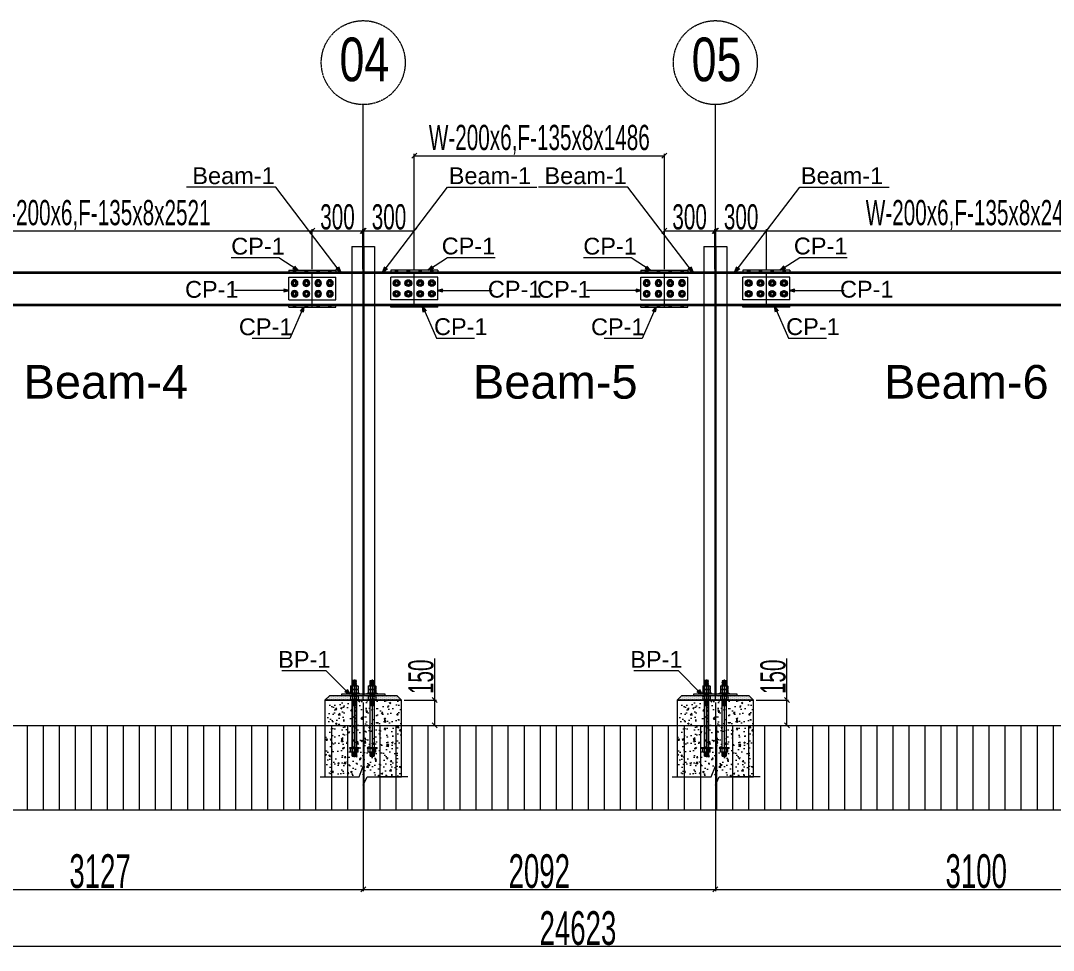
# Model space of a CAD drawing. Header units: millimetres. Extents: x -2070542 to 12330240, y -55001 to 6949969.
# Drawn here: x 1817952 to 1824087, y -41398 to -35875 of the extents above; entities that cross this region are included whole.
import ezdxf

# ---------------------------------------------------------------- set-up
doc = ezdxf.new("R2010")
doc.units = ezdxf.units.MM
doc.header["$LTSCALE"] = 0.5
doc.header["$PDMODE"] = 3
doc.linetypes.add('CENTER2', pattern=[1.125, 0.75, -0.125, 0.125, -0.125])
doc.linetypes.add('DASHDOT2', pattern=[0.5, 0.25, -0.125, 0, -0.125])
for name, color, linetype, lineweight in [('Dimantion', 7, 'Continuous', 9), ('GRIED', 251, 'Continuous', 5), ('HACTH', 8, 'Continuous', 5), ('Profile Sheet', 130, 'Continuous', 9), ('steel col', 1, 'Continuous', 13)]:
    doc.layers.add(name, color=color, linetype=linetype, lineweight=lineweight)
doc.layers.add('G text', color=7, linetype='Continuous')
doc.styles.add('MONOTEXT', font='arial.ttf')
doc.styles.get("Standard").update_dxf_attribs({"font": 'swisscl.ttf', "width": 0.8})
doc.styles.add('style01', font='swisscl.ttf')
doc.dimstyles.new('dim40', dxfattribs={"dimtxt": 40, "dimasz": 30, "dimexe": 10, "dimexo": 15, "dimgap": 5, "dimtad": 1, "dimdec": 0, "dimzin": 0, "dimdsep": 46, "dimtxsty": 'Standard', "dimblk": 'OBLIQUE', "dimcen": 0, "dimclrd": 94, "dimclre": 94, "dimclrt": 6, "dimadec": 0, "dimazin": 0, "dimtfac": 1, "dimtdec": 0, "dimtofl": 0, "dimtmove": 0, "dimatfit": 3, "dimldrblk": 'OPEN30', "dimfxl": 100, "dimtolj": 1, "dimtzin": 0, "dimlwd": 13, "dimlwe": 13, "dimarcsym": 0})
pattern_1 = [(50, (2101750.92, -73372.736), (91.092334, -7.969543), [9.525, -104.775]), (355, (2101750.92, -73372.74), (-17.621413, 95.52832), [7.62, -83.82]), (100.451, (2101758.51, -73373.4), (73.47125, 87.558344), [8.095, -89.045]), (46.1842, (2101750.92, -73347.34), (135.53952, -21.021164), [14.2875, -157.1625]), (96.6356, (2101762.22, -73349.09), (118.70212, 123.71278), [12.1425, -133.5675]), (351.184, (2101750.92, -73347.34), (118.7023, 123.71256), [11.43, -125.73]), (21, (2101763.62, -73353.686), (75.80744, -51.13276), [9.525, -104.775]), (326, (2101763.62, -73353.69), (30.901014, 92.093983), [7.62, -83.82]), (71.4514, (2101769.94, -73357.95), (106.708245, 40.96143), [8.095, -89.045]), (37.5, (2101750.92, -73372.736), (1.5443016, 42.2775194), [0, -82.804, 0, -85.09, 0, -84.1375]), (7.5, (2101750.92, -73372.736), (33.409831, 50.0902874), [0, -48.514, 0, -80.899, 0, -32.0675]), (327.5, (2101722.6, -73372.736), (67.7952976, -2.864372), [0, -31.75, 0, -99.06, 0, -131.445]), (317.5, (2101709.9, -73372.736), (74.064591, 12.713246), [0, -41.275, 0, -65.786, 0, -93.345])]
pattern_2 = [(180, (1538222.855, -73377.736), (-2.38125, 4.7625), [0, -4.7625])]
pattern_3 = [(50, (2103842.92, -73372.736), (91.092334, -7.969543), [9.525, -104.775]), (355, (2103842.92, -73372.74), (-17.621413, 95.52832), [7.62, -83.82]), (100.451, (2103850.51, -73373.4), (73.47125, 87.558344), [8.095, -89.045]), (46.1842, (2103842.92, -73347.34), (135.53952, -21.021164), [14.2875, -157.1625]), (96.6356, (2103854.22, -73349.09), (118.70212, 123.71278), [12.1425, -133.5675]), (351.184, (2103842.92, -73347.34), (118.7023, 123.71256), [11.43, -125.73]), (21, (2103855.62, -73353.686), (75.80744, -51.13276), [9.525, -104.775]), (326, (2103855.62, -73353.69), (30.901014, 92.093983), [7.62, -83.82]), (71.4514, (2103861.94, -73357.95), (106.708245, 40.96143), [8.095, -89.045]), (37.5, (2103842.92, -73372.736), (1.5443016, 42.2775194), [0, -82.804, 0, -85.09, 0, -84.1375]), (7.5, (2103842.92, -73372.736), (33.409831, 50.0902874), [0, -48.514, 0, -80.899, 0, -32.0675]), (327.5, (2103814.6, -73372.736), (67.7952976, -2.864372), [0, -31.75, 0, -99.06, 0, -131.445]), (317.5, (2103801.9, -73372.736), (74.064591, 12.713246), [0, -41.275, 0, -65.786, 0, -93.345])]
pattern_4 = [(180, (1540314.855, -73377.736), (-2.38125, 4.7625), [0, -4.7625])]

# ---------------------------------------------------------------- blocks, each defined once
blk = doc.blocks.new('Hex Nut - 10 mm side')
at = {"color": 0, "linetype": 'Continuous'}
for p, q in [((-9.2, -6.8), (-9.2, 6.8)), ((-0.7, 9.1), (-8.5, 9.1)), ((-0.7, 4.5), (-8.5, 4.5)), ((0, -6.8), (0, 6.8)), ((-0.7, -4.5), (-8.5, -4.5)), ((-0.7, -9.1), (-8.5, -9.1))]:
    blk.add_line(p, q, dxfattribs=at)
for centre, radius, start, end in [((-5, 6.8), 4.19, 147.1328, 212.8672), ((6.6, 0), 15.7, 163.2214, 196.7786), ((-4.2, 6.8), 4.19, 327.1328, 32.8672), ((-15.7, 0), 15.7, 343.2214, 16.7787), ((-5, -6.8), 4.19, 147.1328, 212.8672), ((-4.2, -6.8), 4.19, 327.1328, 32.8672)]:
    blk.add_arc(centre, radius, start, end, dxfattribs=at)
blk = doc.blocks.new('dfewer')
at = {"layer": 'Profile Sheet', "ltscale": 8}
blk.add_line((2170268.4, 1870419.9), (2170268.4, 1869965), dxfattribs=at)
at = {"layer": 'steel col', "lineweight": 9}
for p, q in [((2170280.4, 1870415), (2170256.4, 1870415)), ((2170257.9, 1870412.5), (2170256.4, 1870415)), ((2170278.9, 1870412.5), (2170256.4, 1870415)), ((2170256.4, 1870410), (2170257.9, 1870412.5)), ((2170280.4, 1870410), (2170256.4, 1870410)), ((2170257.9, 1870407.5), (2170256.4, 1870410)), ((2170278.9, 1870407.5), (2170256.4, 1870410)), ((2170256.4, 1870405), (2170257.9, 1870407.5)), ((2170280.4, 1870405), (2170256.4, 1870405)), ((2170257.9, 1870402.5), (2170256.4, 1870405)), ((2170278.9, 1870402.5), (2170256.4, 1870405)), ((2170278.9, 1870412.5), (2170257.9, 1870412.5)), ((2170280.4, 1870410), (2170257.9, 1870412.5)), ((2170278.9, 1870407.5), (2170257.9, 1870407.5)), ((2170280.4, 1870405), (2170257.9, 1870407.5)), ((2170278.9, 1870412.5), (2170280.4, 1870415)), ((2170280.4, 1870410), (2170278.9, 1870412.5)), ((2170278.9, 1870407.5), (2170280.4, 1870410)), ((2170280.4, 1870405), (2170278.9, 1870407.5)), ((2170278.9, 1870402.5), (2170280.4, 1870405)), ((2170256.4, 1870400), (2170257.9, 1870402.5)), ((2170280.4, 1870400), (2170256.4, 1870400)), ((2170257.9, 1870397.5), (2170256.4, 1870400)), ((2170278.9, 1870397.5), (2170256.4, 1870400)), ((2170256.4, 1870395), (2170257.9, 1870397.5)), ((2170280.4, 1870395), (2170256.4, 1870395)), ((2170257.9, 1870392.5), (2170256.4, 1870395)), ((2170278.9, 1870392.5), (2170256.4, 1870395)), ((2170256.4, 1870390), (2170257.9, 1870392.5)), ((2170280.4, 1870390), (2170256.4, 1870390)), ((2170257.9, 1870387.5), (2170256.4, 1870390)), ((2170278.9, 1870387.5), (2170256.4, 1870390)), ((2170256.4, 1870385), (2170257.9, 1870387.5)), ((2170280.4, 1870385), (2170256.4, 1870385)), ((2170257.4, 1870383.3), (2170256.4, 1870385)), ((2170271.1, 1870383.3), (2170256.4, 1870385)), ((2170278.9, 1870402.5), (2170257.9, 1870402.5)), ((2170280.4, 1870400), (2170257.9, 1870402.5)), ((2170278.9, 1870397.5), (2170257.9, 1870397.5)), ((2170280.4, 1870395), (2170257.9, 1870397.5)), ((2170278.9, 1870392.5), (2170257.9, 1870392.5)), ((2170280.4, 1870390), (2170257.9, 1870392.5)), ((2170278.9, 1870387.5), (2170257.9, 1870387.5)), ((2170280.4, 1870385), (2170257.9, 1870387.5)), ((2170280.4, 1870400), (2170278.9, 1870402.5)), ((2170278.9, 1870397.5), (2170280.4, 1870400)), ((2170280.4, 1870395), (2170278.9, 1870397.5)), ((2170278.9, 1870392.5), (2170280.4, 1870395)), ((2170280.4, 1870390), (2170278.9, 1870392.5)), ((2170278.9, 1870387.5), (2170280.4, 1870390)), ((2170280.4, 1870385), (2170278.9, 1870387.5)), ((2170279.4, 1870383.3), (2170280.4, 1870385)), ((2170238.9, 1870338.4), (2170238.9, 1870335)), ((2170297.4, 1870338.4), (2170238.9, 1870338.4)), ((2170268.4, 1870335), (2170238.9, 1870335)), ((2170239.2, 1870335), (2170297.6, 1870335)), ((2170288.4, 1870335), (2170248.4, 1870335)), ((2170280.4, 1870335), (2170256.4, 1870335)), ((2170256.4, 1870332.5), (2170257.9, 1870335)), ((2170280.4, 1870332.5), (2170256.4, 1870332.5)), ((2170257.9, 1870330), (2170256.4, 1870332.5)), ((2170278.9, 1870330), (2170256.4, 1870332.5)), ((2170256.4, 1870327.5), (2170257.9, 1870330)), ((2170280.4, 1870327.5), (2170256.4, 1870327.5)), ((2170257.9, 1870325), (2170256.4, 1870327.5)), ((2170280.4, 1870300.5), (2170256.4, 1870300.5)), ((2170257.9, 1870298), (2170256.4, 1870300.5)), ((2170278.9, 1870298), (2170256.4, 1870300.5)), ((2170256.4, 1870295), (2170257.9, 1870298)), ((2170280.4, 1870295), (2170256.4, 1870295)), ((2170280.4, 1870295), (2170256.4, 1870295)), ((2170257.9, 1870292.5), (2170256.4, 1870295)), ((2170278.9, 1870292.5), (2170256.4, 1870295)), ((2170256.4, 1870289.4), (2170257.9, 1870292.5)), ((2170280.4, 1870289.4), (2170256.4, 1870289.4)), ((2170280.4, 1870289.4), (2170256.4, 1870289.4)), ((2170257.9, 1870286.9), (2170256.4, 1870289.4)), ((2170278.9, 1870286.9), (2170256.4, 1870289.4)), ((2170256.4, 1870283.9), (2170257.9, 1870286.9)), ((2170280.4, 1870283.9), (2170256.4, 1870283.9)), ((2170280.4, 1870283.9), (2170256.4, 1870283.9)), ((2170257.9, 1870281.4), (2170256.4, 1870283.9)), ((2170278.9, 1870281.4), (2170256.4, 1870283.9)), ((2170256.4, 1870278.3), (2170257.9, 1870281.4)), ((2170256.7, 1870323), (2170257.9, 1870325)), ((2170278.9, 1870335), (2170257.9, 1870335)), ((2170280.4, 1870332.5), (2170257.9, 1870335)), ((2170278.9, 1870330), (2170257.9, 1870330)), ((2170280.4, 1870327.5), (2170257.9, 1870330)), ((2170278.9, 1870325), (2170257.9, 1870325)), ((2170280.4, 1870323), (2170257.9, 1870325)), ((2170278.9, 1870298), (2170257.9, 1870298)), ((2170280.4, 1870295), (2170257.9, 1870298)), ((2170278.9, 1870292.5), (2170257.9, 1870292.5)), ((2170280.4, 1870289.4), (2170257.9, 1870292.5)), ((2170278.9, 1870286.9), (2170257.9, 1870286.9)), ((2170280.4, 1870283.9), (2170257.9, 1870286.9)), ((2170278.9, 1870281.4), (2170257.9, 1870281.4)), ((2170280.4, 1870278.3), (2170257.9, 1870281.4)), ((2170268.4, 1870335), (2170297.4, 1870335)), ((2170280.4, 1870332.5), (2170278.9, 1870335)), ((2170278.9, 1870330), (2170280.4, 1870332.5)), ((2170280.4, 1870327.5), (2170278.9, 1870330)), ((2170278.9, 1870325), (2170280.4, 1870327.5)), ((2170280.4, 1870323), (2170278.9, 1870325)), ((2170278.9, 1870298), (2170280.4, 1870300.5)), ((2170280.4, 1870295), (2170278.9, 1870298)), ((2170278.9, 1870292.5), (2170280.4, 1870295)), ((2170280.4, 1870289.4), (2170278.9, 1870292.5)), ((2170278.9, 1870286.9), (2170280.4, 1870289.4)), ((2170280.4, 1870283.9), (2170278.9, 1870286.9)), ((2170278.9, 1870281.4), (2170280.4, 1870283.9)), ((2170280.4, 1870278.3), (2170278.9, 1870281.4)), ((2170297.4, 1870335), (2170297.4, 1870338.4)), ((2170280.4, 1870278.3), (2170256.4, 1870278.3)), ((2170280.4, 1870278.3), (2170256.4, 1870278.3)), ((2170257.9, 1870275.8), (2170256.4, 1870278.3)), ((2170278.9, 1870275.8), (2170256.4, 1870278.3)), ((2170256.4, 1870272.8), (2170257.9, 1870275.8)), ((2170280.4, 1870272.8), (2170256.4, 1870272.8)), ((2170280.4, 1870272.8), (2170256.4, 1870272.8)), ((2170257.9, 1870270.3), (2170256.4, 1870272.8)), ((2170278.9, 1870270.3), (2170256.4, 1870272.8)), ((2170256.4, 1870267.2), (2170257.9, 1870270.3)), ((2170280.4, 1870267.2), (2170256.4, 1870267.2)), ((2170280.4, 1870267.2), (2170256.4, 1870267.2)), ((2170257.9, 1870265), (2170256.4, 1870267.2)), ((2170279, 1870265), (2170256.4, 1870267.2)), ((2170256.4, 1870265), (2170280.4, 1870265)), ((2170278.9, 1870275.8), (2170257.9, 1870275.8)), ((2170280.4, 1870272.8), (2170257.9, 1870275.8)), ((2170278.9, 1870270.3), (2170257.9, 1870270.3)), ((2170280.4, 1870267.2), (2170257.9, 1870270.3)), ((2170279, 1870265), (2170257.9, 1870265)), ((2170278.9, 1870275.8), (2170280.4, 1870278.3)), ((2170280.4, 1870272.8), (2170278.9, 1870275.8)), ((2170278.9, 1870270.3), (2170280.4, 1870272.8)), ((2170280.4, 1870267.2), (2170278.9, 1870270.3)), ((2170279, 1870265), (2170280.4, 1870267.2)), ((2170268.4, 1870015), (2170238.9, 1870015)), ((2170238.9, 1870015), (2170297.4, 1870015)), ((2170238.9, 1870015), (2170238.9, 1870011.5)), ((2170297.4, 1870011.5), (2170238.9, 1870011.5)), ((2170288.4, 1870015), (2170248.4, 1870015)), ((2170256.4, 1869985), (2170257.9, 1869987.5)), ((2170280.4, 1869985), (2170256.4, 1869985)), ((2170257.9, 1869982.5), (2170256.4, 1869985)), ((2170278.9, 1869982.5), (2170256.4, 1869985)), ((2170256.4, 1869980), (2170257.9, 1869982.5)), ((2170280.4, 1869980), (2170256.4, 1869980)), ((2170257.9, 1869977.5), (2170256.4, 1869980)), ((2170278.9, 1869977.5), (2170256.4, 1869980)), ((2170256.4, 1869975), (2170257.9, 1869977.5)), ((2170280.4, 1869975), (2170256.4, 1869975)), ((2170257.9, 1869972.5), (2170256.4, 1869975)), ((2170278.9, 1869972.5), (2170256.4, 1869975)), ((2170257.9, 1869987.5), (2170256.9, 1869989.1)), ((2170278.9, 1869987.5), (2170257.9, 1869987.5)), ((2170280.4, 1869985), (2170257.9, 1869987.5)), ((2170278.9, 1869982.5), (2170257.9, 1869982.5)), ((2170280.4, 1869980), (2170257.9, 1869982.5)), ((2170278.9, 1869977.5), (2170257.9, 1869977.5)), ((2170280.4, 1869975), (2170257.9, 1869977.5)), ((2170278.9, 1869987.5), (2170264.6, 1869989.1)), ((2170268.4, 1870015), (2170297.4, 1870015)), ((2170278.9, 1869987.5), (2170279.8, 1869989.1)), ((2170280.4, 1869985), (2170278.9, 1869987.5)), ((2170278.9, 1869982.5), (2170280.4, 1869985)), ((2170280.4, 1869980), (2170278.9, 1869982.5)), ((2170278.9, 1869977.5), (2170280.4, 1869980)), ((2170280.4, 1869975), (2170278.9, 1869977.5)), ((2170278.9, 1869972.5), (2170280.4, 1869975)), ((2170297.4, 1870015), (2170297.4, 1870011.5)), ((2170256.4, 1869970), (2170257.9, 1869972.5)), ((2170280.4, 1869970), (2170256.4, 1869970)), ((2170257.9, 1869967.5), (2170256.4, 1869970)), ((2170278.9, 1869967.5), (2170256.4, 1869970)), ((2170256.4, 1869965), (2170257.9, 1869967.5)), ((2170280.4, 1869965), (2170256.4, 1869965)), ((2170278.9, 1869972.5), (2170257.9, 1869972.5)), ((2170280.4, 1869970), (2170257.9, 1869972.5)), ((2170278.9, 1869967.5), (2170257.9, 1869967.5)), ((2170278.9, 1869967.5), (2170257.9, 1869967.5)), ((2170280.4, 1869965), (2170257.9, 1869967.5)), ((2170280.4, 1869970), (2170278.9, 1869972.5)), ((2170278.9, 1869967.5), (2170280.4, 1869970)), ((2170280.4, 1869965), (2170278.9, 1869967.5))]:
    blk.add_line(p, q, dxfattribs=at)
blk.add_lwpolyline([(2170280.4, 1869965), (2170280.4, 1870300.5), (2170256.4, 1870300.5), (2170256.4, 1869965)], dxfattribs=at)
at = {"layer": 'steel col', "lineweight": 9, "extrusion": (0, 0, -1), "yscale": 2.453299200162292, "rotation": 90}
for p, xscale, zscale in [((-2170268.4, 1870383.3), 2.453299200162292, -2.4532992), ((-2170268.4, 1870360.9), 2.453299200162292, -2.4532992), ((-2170268.4, 1869989.1), -2.453299200162292, -2.453299200162292)]:
    blk.add_blockref('Hex Nut - 10 mm side', p, dxfattribs=dict(at, xscale=xscale, zscale=zscale))
at = {"layer": 'steel col', "lineweight": 9, "yscale": 2.453299200162292, "zscale": 2.453299200162292, "rotation": 90}
for p, xscale in [((2170268.4, 1870383.3), 2.453299200162292), ((2170268.4, 1870360.9), 2.453299200162292), ((2170268.4, 1870323), 2.453299200162292), ((2170268.4, 1869989.1), -2.453299200162292)]:
    blk.add_blockref('Hex Nut - 10 mm side', p, dxfattribs=dict(at, xscale=xscale))
blk = doc.blocks.new('_Oblique')
at = {"color": 0, "linetype": 'ByBlock', "lineweight": -2}
blk.add_line((-0.5, -0.5), (0.5, 0.5), dxfattribs=at)
blk = doc.blocks.new('_Open30')
at = {"color": 0, "linetype": 'ByBlock', "lineweight": -2}
for p, q in [((-1, 0.27), (0, 0)), ((0, 0), (-1, -0.27)), ((0, 0), (-1, 0))]:
    blk.add_line(p, q, dxfattribs=at)
blk = doc.blocks.new('*D149')
at = {"color": 94, "lineweight": 13, "transparency": 16777216}
for p, q in [((1820411.9, -39911.5), (1820411.9, -39664.6)), ((1820229.4, -39911.5), (1820421.9, -39911.5)), ((1820411.9, -40061.5), (1820411.9, -39911.5)), ((1820229.4, -40061.5), (1820421.9, -40061.5))]:
    blk.add_line(p, q, dxfattribs=at)
at = {"layer": 'Defpoints', "color": 0, "lineweight": 13, "transparency": 16777216}
for p in [(1820214.4, -39911.5), (1820411.9, -39911.5), (1820214.4, -40061.5)]:
    blk.add_point(p, dxfattribs=at)
at = {"color": 94, "lineweight": 13, "transparency": 16777216, "xscale": 30, "yscale": 30, "zscale": 30}
for p, rotation in [((1820411.9, -39911.5), 90), ((1820411.9, -40061.5), 270)]:
    blk.add_blockref('_Oblique', p, dxfattribs=dict(at, rotation=rotation))
at = {"color": 6, "lineweight": 18, "transparency": 16777216, "insert": (1820330.1, -39773), "char_height": 150, "attachment_point": 5, "rotation": 90}
blk.add_mtext('\\A1;150', dxfattribs=at)
blk = doc.blocks.new('*D150')
at = {"color": 94, "lineweight": 13, "transparency": 16777216}
for p, q in [((1820411.9, -39911.5), (1820411.9, -39664.6)), ((1820229.4, -39911.5), (1820421.9, -39911.5)), ((1820411.9, -40061.5), (1820411.9, -39911.5)), ((1820229.4, -40061.5), (1820421.9, -40061.5))]:
    blk.add_line(p, q, dxfattribs=at)
at = {"layer": 'Defpoints', "color": 0, "lineweight": 13, "transparency": 16777216}
for p in [(1820214.4, -39911.5), (1820411.9, -39911.5), (1820214.4, -40061.5)]:
    blk.add_point(p, dxfattribs=at)
at = {"color": 94, "lineweight": 13, "transparency": 16777216, "xscale": 30, "yscale": 30, "zscale": 30}
for p, rotation in [((1820411.9, -39911.5), 90), ((1820411.9, -40061.5), 270)]:
    blk.add_blockref('_Oblique', p, dxfattribs=dict(at, rotation=rotation))
at = {"color": 6, "lineweight": 18, "transparency": 16777216, "insert": (1820330.1, -39773), "char_height": 150, "attachment_point": 5, "rotation": 90}
blk.add_mtext('\\A1;150', dxfattribs=at)
blk = doc.blocks.new('*D151')
at = {"color": 94, "lineweight": 13, "transparency": 16777216}
for p, q in [((1822503.9, -39911.5), (1822503.9, -39664.6)), ((1822321.4, -39911.5), (1822513.9, -39911.5)), ((1822503.9, -40061.5), (1822503.9, -39911.5)), ((1822321.4, -40061.5), (1822513.9, -40061.5))]:
    blk.add_line(p, q, dxfattribs=at)
at = {"layer": 'Defpoints', "color": 0, "lineweight": 13, "transparency": 16777216}
for p in [(1822306.4, -39911.5), (1822503.9, -39911.5), (1822306.4, -40061.5)]:
    blk.add_point(p, dxfattribs=at)
at = {"color": 94, "lineweight": 13, "transparency": 16777216, "xscale": 30, "yscale": 30, "zscale": 30}
for p, rotation in [((1822503.9, -39911.5), 90), ((1822503.9, -40061.5), 270)]:
    blk.add_blockref('_Oblique', p, dxfattribs=dict(at, rotation=rotation))
at = {"color": 6, "lineweight": 18, "transparency": 16777216, "insert": (1822422.1, -39773), "char_height": 150, "attachment_point": 5, "rotation": 90}
blk.add_mtext('\\A1;150', dxfattribs=at)
blk = doc.blocks.new('*D152')
at = {"color": 94, "lineweight": 13, "transparency": 16777216}
for p, q in [((1822503.9, -39911.5), (1822503.9, -39664.6)), ((1822321.4, -39911.5), (1822513.9, -39911.5)), ((1822503.9, -40061.5), (1822503.9, -39911.5)), ((1822321.4, -40061.5), (1822513.9, -40061.5))]:
    blk.add_line(p, q, dxfattribs=at)
at = {"layer": 'Defpoints', "color": 0, "lineweight": 13, "transparency": 16777216}
for p in [(1822306.4, -39911.5), (1822503.9, -39911.5), (1822306.4, -40061.5)]:
    blk.add_point(p, dxfattribs=at)
at = {"color": 94, "lineweight": 13, "transparency": 16777216, "xscale": 30, "yscale": 30, "zscale": 30}
for p, rotation in [((1822503.9, -39911.5), 90), ((1822503.9, -40061.5), 270)]:
    blk.add_blockref('_Oblique', p, dxfattribs=dict(at, rotation=rotation))
at = {"color": 6, "lineweight": 18, "transparency": 16777216, "insert": (1822422.1, -39773), "char_height": 150, "attachment_point": 5, "rotation": 90}
blk.add_mtext('\\A1;150', dxfattribs=at)
blk = doc.blocks.new('18 mm nut')
at = {"color": 1, "lineweight": 0}
blk.add_lwpolyline([(2042693.6, 1753460.5), (2042685.1, 1753445.8), (2042693.6, 1753431.1), (2042710.6, 1753431.1), (2042719.1, 1753445.8), (2042710.6, 1753460.5)], close=True, dxfattribs=at)
at = {"lineweight": 0}
blk.add_circle((2042702.1, 1753445.8), 20, dxfattribs=at)
at = {"color": 7, "linetype": 'DASHDOT2', "lineweight": 15, "ltscale": 20}
blk.add_circle((2042701.9, 1753445.6), 11, dxfattribs=at)
at = {"color": 1, "lineweight": 0}
blk.add_circle((2042702.1, 1753445.8), 9, dxfattribs=at)
blk = doc.blocks.new('erwrrw')
at = {"layer": 'steel col', "lineweight": 18}
for p, q in [((1844168.8, 59694.1), (1844168.8, 59829.1)), ((1844168.8, 59829.1), (1844448.8, 59829.1)), ((1844448.8, 59694.1), (1844448.8, 59829.1)), ((1844168.8, 59694.1), (1844448.8, 59694.1))]:
    blk.add_line(p, q, dxfattribs=at)
at = {"lineweight": 13, "extrusion": (0, 0, -1), "zscale": -1}
for p, rotation in [((-2164676.4, -2613126.1), 42.52046294639687), ((-2164746.3, -2613126.1), 42.52046294639698), ((-2164816.3, -2613126.1), 42.52046294639698), ((-2164886.3, -2613126.1), 42.52046294639687), ((-2164676.4, -2613189.6), 42.52046294639687), ((-2164746.3, -2613189.6), 42.52046294639698), ((-2164816.3, -2613189.6), 42.52046294639698), ((-2164886.3, -2613189.6), 42.52046294639687)]:
    blk.add_blockref('18 mm nut', p, dxfattribs=dict(at, rotation=rotation))
blk = doc.blocks.new('tetet')
at = {"lineweight": 13}
blk.add_line((1842239.1, 59281.1), (1842239.1, 59491.1), dxfattribs=at)
at = {"color": 6, "const_width": 22}
for points in [[(1842134.1, 59501.1), (1842134.1, 59483.1)], [(1842204.1, 59501.1), (1842204.1, 59483.1)], [(1842274.1, 59501.1), (1842274.1, 59483.1)], [(1842344.1, 59501.1), (1842344.1, 59483.1)], [(1842134.1, 59299.1), (1842134.1, 59281.1)], [(1842204.1, 59299.1), (1842204.1, 59281.1)], [(1842274.1, 59299.1), (1842274.1, 59281.1)], [(1842344.1, 59299.1), (1842344.1, 59281.1)]]:
    blk.add_lwpolyline(points, dxfattribs=at)
at = {"layer": 'steel col', "lineweight": 18}
for p, q in [((1842099.1, 59501.1), (1842379.1, 59501.1)), ((1842099.1, 59501.1), (1842099.1, 59491.1)), ((1842134.1, 59483.1), (1842134.1, 59493.1)), ((1842204.1, 59483.1), (1842204.1, 59493.1)), ((1842274.1, 59483.1), (1842274.1, 59493.1)), ((1842344.1, 59483.1), (1842344.1, 59493.1)), ((1842379.1, 59501.1), (1842379.1, 59491.1)), ((1842099.1, 59281.1), (1842099.1, 59291.1)), ((1842099.1, 59281.1), (1842379.1, 59281.1)), ((1842134.1, 59281.1), (1842134.1, 59291.1)), ((1842204.1, 59281.1), (1842204.1, 59291.1)), ((1842274.1, 59281.1), (1842274.1, 59291.1)), ((1842344.1, 59281.1), (1842344.1, 59291.1)), ((1842379.1, 59281.1), (1842379.1, 59291.1))]:
    blk.add_line(p, q, dxfattribs=at)
at = {"lineweight": 13}
blk.add_blockref('erwrrw', (-2069.7, -370.5), dxfattribs=at)
blk = doc.blocks.new('*D131')
at = {"color": 94, "lineweight": 13, "transparency": 16777216}
for p, q in [((1821775.9, -37351.5), (1821775.9, -37113.6)), ((1822075.9, -37351.5), (1822075.9, -37113.6)), ((1821775.9, -37123.6), (1822075.9, -37123.6))]:
    blk.add_line(p, q, dxfattribs=at)
at = {"layer": 'Defpoints', "color": 0, "lineweight": 13, "transparency": 16777216}
for p in [(1822075.9, -37123.6), (1821775.9, -37366.5), (1822075.9, -37366.5)]:
    blk.add_point(p, dxfattribs=at)
at = {"color": 94, "lineweight": 13, "transparency": 16777216, "xscale": 30, "yscale": 30, "zscale": 30, "rotation": 180}
blk.add_blockref('_Oblique', (1821775.9, -37123.6), dxfattribs=at)
at = {"color": 94, "lineweight": 13, "transparency": 16777216, "xscale": 30, "yscale": 30, "zscale": 30}
blk.add_blockref('_Oblique', (1822075.9, -37123.6), dxfattribs=at)
at = {"color": 6, "lineweight": 18, "transparency": 16777216, "insert": (1821925.9, -37041.7), "char_height": 150, "attachment_point": 5}
blk.add_mtext('\\A1;300', dxfattribs=at)
blk = doc.blocks.new('*D132')
at = {"color": 94, "lineweight": 13, "transparency": 16777216}
for p, q in [((1819683.9, -37351.5), (1819683.9, -37113.6)), ((1819983.9, -37351.5), (1819983.9, -37113.6)), ((1819683.9, -37123.6), (1819983.9, -37123.6))]:
    blk.add_line(p, q, dxfattribs=at)
at = {"layer": 'Defpoints', "color": 0, "lineweight": 13, "transparency": 16777216}
for p in [(1819983.9, -37123.6), (1819683.9, -37366.5), (1819983.9, -37366.5)]:
    blk.add_point(p, dxfattribs=at)
at = {"color": 94, "lineweight": 13, "transparency": 16777216, "xscale": 30, "yscale": 30, "zscale": 30, "rotation": 180}
blk.add_blockref('_Oblique', (1819683.9, -37123.6), dxfattribs=at)
at = {"color": 94, "lineweight": 13, "transparency": 16777216, "xscale": 30, "yscale": 30, "zscale": 30}
blk.add_blockref('_Oblique', (1819983.9, -37123.6), dxfattribs=at)
at = {"color": 6, "lineweight": 18, "transparency": 16777216, "insert": (1819833.9, -37041.7), "char_height": 150, "attachment_point": 5}
blk.add_mtext('\\A1;300', dxfattribs=at)
blk = doc.blocks.new('*D140')
at = {"color": 94, "lineweight": 13, "transparency": 16777216}
for p, q in [((1817162.9, -37351.5), (1817162.9, -37113.6)), ((1819683.9, -37351.5), (1819683.9, -37113.6)), ((1817162.9, -37123.6), (1819683.9, -37123.6))]:
    blk.add_line(p, q, dxfattribs=at)
at = {"layer": 'Defpoints', "color": 0, "lineweight": 13, "transparency": 16777216}
for p in [(1819683.9, -37123.6), (1817162.9, -37366.5), (1819683.9, -37366.5)]:
    blk.add_point(p, dxfattribs=at)
at = {"color": 94, "lineweight": 13, "transparency": 16777216, "xscale": 30, "yscale": 30, "zscale": 30, "rotation": 180}
blk.add_blockref('_Oblique', (1817162.9, -37123.6), dxfattribs=at)
at = {"color": 94, "lineweight": 13, "transparency": 16777216, "xscale": 30, "yscale": 30, "zscale": 30}
blk.add_blockref('_Oblique', (1819683.9, -37123.6), dxfattribs=at)
at = {"color": 6, "lineweight": 18, "transparency": 16777216, "insert": (1818423.4, -37029.3), "char_height": 150, "attachment_point": 5}
blk.add_mtext('\\A1;W-200x6,F-135x8x2521', dxfattribs=at)
blk = doc.blocks.new('*D141')
at = {"color": 94, "lineweight": 13, "transparency": 16777216}
for p, q in [((1820289.9, -37351.5), (1820289.9, -36667.2)), ((1820289.9, -36677.2), (1821775.9, -36677.2)), ((1821775.9, -37351.5), (1821775.9, -36667.2))]:
    blk.add_line(p, q, dxfattribs=at)
at = {"layer": 'Defpoints', "color": 0, "lineweight": 13, "transparency": 16777216}
for p in [(1821775.9, -36677.2), (1820289.9, -37366.5), (1821775.9, -37366.5)]:
    blk.add_point(p, dxfattribs=at)
at = {"color": 94, "lineweight": 13, "transparency": 16777216, "xscale": 30, "yscale": 30, "zscale": 30, "rotation": 180}
blk.add_blockref('_Oblique', (1820289.9, -36677.2), dxfattribs=at)
at = {"color": 94, "lineweight": 13, "transparency": 16777216, "xscale": 30, "yscale": 30, "zscale": 30}
blk.add_blockref('_Oblique', (1821775.9, -36677.2), dxfattribs=at)
at = {"color": 6, "lineweight": 18, "transparency": 16777216, "insert": (1821032.9, -36582.9), "char_height": 150, "attachment_point": 5}
blk.add_mtext('\\A1;W-200x6,F-135x8x1486', dxfattribs=at)
blk = doc.blocks.new('*D142')
at = {"color": 94, "lineweight": 13, "transparency": 16777216}
for p, q in [((1822381.9, -37351.5), (1822381.9, -37113.6)), ((1824875.9, -37351.5), (1824875.9, -37113.6)), ((1822381.9, -37123.6), (1824875.9, -37123.6))]:
    blk.add_line(p, q, dxfattribs=at)
at = {"layer": 'Defpoints', "color": 0, "lineweight": 13, "transparency": 16777216}
for p in [(1824875.9, -37123.6), (1822381.9, -37366.5), (1824875.9, -37366.5)]:
    blk.add_point(p, dxfattribs=at)
at = {"color": 94, "lineweight": 13, "transparency": 16777216, "xscale": 30, "yscale": 30, "zscale": 30, "rotation": 180}
blk.add_blockref('_Oblique', (1822381.9, -37123.6), dxfattribs=at)
at = {"color": 94, "lineweight": 13, "transparency": 16777216, "xscale": 30, "yscale": 30, "zscale": 30}
blk.add_blockref('_Oblique', (1824875.9, -37123.6), dxfattribs=at)
at = {"color": 6, "lineweight": 18, "transparency": 16777216, "insert": (1823628.9, -37029.3), "char_height": 150, "attachment_point": 5}
blk.add_mtext('\\A1;W-200x6,F-135x8x2494', dxfattribs=at)
blk = doc.blocks.new('*D165')
at = {"color": 94, "lineweight": 13, "transparency": 16777216}
for p, q in [((1819989.9, -37351.5), (1819989.9, -37113.6)), ((1820289.9, -37351.5), (1820289.9, -37113.6)), ((1819989.9, -37123.6), (1820289.9, -37123.6))]:
    blk.add_line(p, q, dxfattribs=at)
at = {"layer": 'Defpoints', "color": 0, "lineweight": 13, "transparency": 16777216}
for p in [(1820289.9, -37123.6), (1819989.9, -37366.5), (1820289.9, -37366.5)]:
    blk.add_point(p, dxfattribs=at)
at = {"color": 94, "lineweight": 13, "transparency": 16777216, "xscale": 30, "yscale": 30, "zscale": 30, "rotation": 180}
blk.add_blockref('_Oblique', (1819989.9, -37123.6), dxfattribs=at)
at = {"color": 94, "lineweight": 13, "transparency": 16777216, "xscale": 30, "yscale": 30, "zscale": 30}
blk.add_blockref('_Oblique', (1820289.9, -37123.6), dxfattribs=at)
at = {"color": 6, "lineweight": 18, "transparency": 16777216, "insert": (1820139.9, -37041.7), "char_height": 150, "attachment_point": 5}
blk.add_mtext('\\A1;300', dxfattribs=at)
blk = doc.blocks.new('*D166')
at = {"color": 94, "lineweight": 13, "transparency": 16777216}
for p, q in [((1822081.9, -37351.5), (1822081.9, -37113.6)), ((1822381.9, -37351.5), (1822381.9, -37113.6)), ((1822081.9, -37123.6), (1822381.9, -37123.6))]:
    blk.add_line(p, q, dxfattribs=at)
at = {"layer": 'Defpoints', "color": 0, "lineweight": 13, "transparency": 16777216}
for p in [(1822381.9, -37123.6), (1822081.9, -37366.5), (1822381.9, -37366.5)]:
    blk.add_point(p, dxfattribs=at)
at = {"color": 94, "lineweight": 13, "transparency": 16777216, "xscale": 30, "yscale": 30, "zscale": 30, "rotation": 180}
blk.add_blockref('_Oblique', (1822081.9, -37123.6), dxfattribs=at)
at = {"color": 94, "lineweight": 13, "transparency": 16777216, "xscale": 30, "yscale": 30, "zscale": 30}
blk.add_blockref('_Oblique', (1822381.9, -37123.6), dxfattribs=at)
at = {"color": 6, "lineweight": 18, "transparency": 16777216, "insert": (1822231.9, -37041.7), "char_height": 150, "attachment_point": 5}
blk.add_mtext('\\A1;300', dxfattribs=at)
blk = doc.blocks.new('*D186')
at = {"color": 94, "lineweight": 13, "transparency": 16777216}
for p, q in [((1816859.9, -39926.5), (1816859.9, -41046.1)), ((1819986.9, -39926.5), (1819986.9, -41046.1)), ((1816859.9, -41036.1), (1819986.9, -41036.1))]:
    blk.add_line(p, q, dxfattribs=at)
at = {"layer": 'Defpoints', "color": 0, "lineweight": 13, "transparency": 16777216}
for p in [(1816859.9, -39911.5), (1819986.9, -39911.5), (1819986.9, -41036.1)]:
    blk.add_point(p, dxfattribs=at)
at = {"color": 94, "lineweight": 13, "transparency": 16777216, "xscale": 30, "yscale": 30, "zscale": 30, "rotation": 180}
blk.add_blockref('_Oblique', (1816859.9, -41036.1), dxfattribs=at)
at = {"color": 94, "lineweight": 13, "transparency": 16777216, "xscale": 30, "yscale": 30, "zscale": 30}
blk.add_blockref('_Oblique', (1819986.9, -41036.1), dxfattribs=at)
at = {"color": 6, "lineweight": 18, "transparency": 16777216, "insert": (1818423.4, -40928.6), "char_height": 200, "attachment_point": 5}
blk.add_mtext('\\A1;3127', dxfattribs=at)
blk = doc.blocks.new('*D187')
at = {"color": 94, "lineweight": 13, "transparency": 16777216}
for p, q in [((1819986.9, -39926.5), (1819986.9, -41046.1)), ((1822078.9, -39926.5), (1822078.9, -41046.1)), ((1819986.9, -41036.1), (1822078.9, -41036.1))]:
    blk.add_line(p, q, dxfattribs=at)
at = {"layer": 'Defpoints', "color": 0, "lineweight": 13, "transparency": 16777216}
for p in [(1819986.9, -39911.5), (1822078.9, -39911.5), (1822078.9, -41036.1)]:
    blk.add_point(p, dxfattribs=at)
at = {"color": 94, "lineweight": 13, "transparency": 16777216, "xscale": 30, "yscale": 30, "zscale": 30, "rotation": 180}
blk.add_blockref('_Oblique', (1819986.9, -41036.1), dxfattribs=at)
at = {"color": 94, "lineweight": 13, "transparency": 16777216, "xscale": 30, "yscale": 30, "zscale": 30}
blk.add_blockref('_Oblique', (1822078.9, -41036.1), dxfattribs=at)
at = {"color": 6, "lineweight": 18, "transparency": 16777216, "insert": (1821032.9, -40928.6), "char_height": 200, "attachment_point": 5}
blk.add_mtext('\\A1;2092', dxfattribs=at)
blk = doc.blocks.new('*D188')
at = {"color": 94, "lineweight": 13, "transparency": 16777216}
for p, q in [((1822078.9, -39926.5), (1822078.9, -41046.1)), ((1825178.9, -39926.5), (1825178.9, -41046.1)), ((1822078.9, -41036.1), (1825178.9, -41036.1))]:
    blk.add_line(p, q, dxfattribs=at)
at = {"layer": 'Defpoints', "color": 0, "lineweight": 13, "transparency": 16777216}
for p in [(1822078.9, -39911.5), (1825178.9, -39911.5), (1825178.9, -41036.1)]:
    blk.add_point(p, dxfattribs=at)
at = {"color": 94, "lineweight": 13, "transparency": 16777216, "xscale": 30, "yscale": 30, "zscale": 30, "rotation": 180}
blk.add_blockref('_Oblique', (1822078.9, -41036.1), dxfattribs=at)
at = {"color": 94, "lineweight": 13, "transparency": 16777216, "xscale": 30, "yscale": 30, "zscale": 30}
blk.add_blockref('_Oblique', (1825178.9, -41036.1), dxfattribs=at)
at = {"color": 6, "lineweight": 18, "transparency": 16777216, "insert": (1823628.9, -40928.5), "char_height": 200, "attachment_point": 5}
blk.add_mtext('\\A1;3100', dxfattribs=at)
blk = doc.blocks.new('*D191')
at = {"color": 94, "lineweight": 13, "transparency": 16777216}
for p, q in [((1808955.9, -39926.5), (1808955.9, -41384.4)), ((1833578.9, -39926.5), (1833578.9, -41384.4)), ((1833578.9, -41374.4), (1808955.9, -41374.4))]:
    blk.add_line(p, q, dxfattribs=at)
at = {"layer": 'Defpoints', "color": 0, "lineweight": 13, "transparency": 16777216}
for p in [(1808955.9, -39911.5), (1833578.9, -39911.5), (1808955.9, -41374.4)]:
    blk.add_point(p, dxfattribs=at)
at = {"color": 94, "lineweight": 13, "transparency": 16777216, "xscale": 30, "yscale": 30, "zscale": 30, "rotation": 180}
blk.add_blockref('_Oblique', (1808955.9, -41374.4), dxfattribs=at)
at = {"color": 94, "lineweight": 13, "transparency": 16777216, "xscale": 30, "yscale": 30, "zscale": 30}
blk.add_blockref('_Oblique', (1833578.9, -41374.4), dxfattribs=at)
at = {"color": 6, "lineweight": 18, "transparency": 16777216, "insert": (1821262.5, -41266.9), "char_height": 200, "attachment_point": 5}
blk.add_mtext('\\A1;24623', dxfattribs=at)

msp = doc.modelspace()

# ---------------------------------------------------------------- hatches: boundary and pattern name
at = {"lineweight": 13}
h = msp.add_hatch(dxfattribs=at)
h.set_pattern_fill('DOTS', color=256, scale=3, style=0)
h.set_pattern_definition(pattern_2)
h.paths.add_polyline_path([(1820187.8, -39886.5), (1819785.9, -39886.5), (1819759.4, -39911.5), (1820214.4, -39911.5)])
h = msp.add_hatch(dxfattribs=at)
h.set_pattern_fill('DOTS', color=256, scale=3, style=0)
h.set_pattern_definition(pattern_2)
h.paths.add_polyline_path([(1820187.8, -39886.5), (1819785.9, -39886.5), (1819759.4, -39911.5), (1820214.4, -39911.5)])
h = msp.add_hatch(dxfattribs=at)
h.set_pattern_fill('DOTS', color=256, scale=3, style=0)
h.set_pattern_definition(pattern_4)
h.paths.add_polyline_path([(1822279.8, -39886.5), (1821877.9, -39886.5), (1821851.4, -39911.5), (1822306.4, -39911.5)])
h = msp.add_hatch(dxfattribs=at)
h.set_pattern_fill('DOTS', color=256, scale=3, style=0)
h.set_pattern_definition(pattern_4)
h.paths.add_polyline_path([(1822279.8, -39886.5), (1821877.9, -39886.5), (1821851.4, -39911.5), (1822306.4, -39911.5)])
at = {"layer": 'Dimantion', "lineweight": 9}
h = msp.add_hatch(dxfattribs=at)
h.set_pattern_fill('ANSI31', color=251, scale=30, angle=45, style=0)
h.set_pattern_definition([(90, (2106884.5, 30299.07), (-95.25, 2e-14), [])])
h.paths.add_polyline_path([(1808395.1, -40061.5), (1834451.1, -40061.5), (1834451.1, -40566.3), (1808395.1, -40566.3)])
at = {"layer": 'HACTH'}
h = msp.add_hatch(dxfattribs=at)
h.set_pattern_fill('AR-CONC', color=256, scale=0.5)
h.set_pattern_definition(pattern_1)
edge = h.paths.add_edge_path()
edge.add_line((1820009.9, -40366.5), (1820214.4, -40366.5))
edge.add_line((1820214.4, -40366.5), (1820214.4, -39911.5))
edge.add_line((1820214.4, -39911.5), (1819759.4, -39911.5))
edge.add_line((1819759.4, -39911.5), (1819759.4, -40366.5))
edge.add_line((1819759.4, -40366.5), (1819961.9, -40366.5))
h = msp.add_hatch(dxfattribs=at)
h.set_pattern_fill('AR-CONC', color=256, scale=0.5)
h.set_pattern_definition(pattern_1)
edge = h.paths.add_edge_path()
edge.add_line((1820009.9, -40366.5), (1820214.4, -40366.5))
edge.add_line((1820214.4, -40366.5), (1820214.4, -39911.5))
edge.add_line((1820214.4, -39911.5), (1819759.4, -39911.5))
edge.add_line((1819759.4, -39911.5), (1819759.4, -40366.5))
edge.add_line((1819759.4, -40366.5), (1819961.9, -40366.5))
h = msp.add_hatch(dxfattribs=at)
h.set_pattern_fill('AR-CONC', color=256, scale=0.5)
h.set_pattern_definition(pattern_3)
edge = h.paths.add_edge_path()
edge.add_line((1822101.9, -40366.5), (1822306.4, -40366.5))
edge.add_line((1822306.4, -40366.5), (1822306.4, -39911.5))
edge.add_line((1822306.4, -39911.5), (1821851.4, -39911.5))
edge.add_line((1821851.4, -39911.5), (1821851.4, -40366.5))
edge.add_line((1821851.4, -40366.5), (1822053.9, -40366.5))
h = msp.add_hatch(dxfattribs=at)
h.set_pattern_fill('AR-CONC', color=256, scale=0.5)
h.set_pattern_definition(pattern_3)
edge = h.paths.add_edge_path()
edge.add_line((1822101.9, -40366.5), (1822306.4, -40366.5))
edge.add_line((1822306.4, -40366.5), (1822306.4, -39911.5))
edge.add_line((1822306.4, -39911.5), (1821851.4, -39911.5))
edge.add_line((1821851.4, -39911.5), (1821851.4, -40366.5))
edge.add_line((1821851.4, -40366.5), (1822053.9, -40366.5))

# ---------------------------------------------------------------- linework, layer by layer
at = {"lineweight": 13}
for p, q in [((1819986.9, -39911.5), (1819986.9, -36373.8)), ((1822078.9, -39911.5), (1822078.9, -36373.8)), ((1819919.4, -37216.5), (1820054.4, -37216.5)), ((1819983.9, -37216.5), (1819983.9, -39886.5)), ((1819986.9, -37216.5), (1819986.9, -39886.5)), ((1819986.9, -37216.5), (1819986.9, -39886.5)), ((1819989.9, -37216.5), (1819989.9, -39886.5)), ((1822011.4, -37216.5), (1822146.4, -37216.5)), ((1822075.9, -37216.5), (1822075.9, -39886.5)), ((1822078.9, -37216.5), (1822078.9, -39886.5)), ((1822078.9, -37216.5), (1822078.9, -39886.5)), ((1822081.9, -37216.5), (1822081.9, -39886.5)), ((1819759.4, -39911.5), (1820214.4, -39911.5)), ((1819759.4, -39911.5), (1820214.4, -39911.5)), ((1820187.8, -39886.5), (1819785.9, -39886.5)), ((1820187.8, -39886.5), (1819785.9, -39886.5)), ((1821851.4, -39911.5), (1822306.4, -39911.5)), ((1821851.4, -39911.5), (1822306.4, -39911.5)), ((1822279.8, -39886.5), (1821877.9, -39886.5)), ((1822279.8, -39886.5), (1821877.9, -39886.5)), ((1819961.9, -40366.5), (1819986.9, -40304.6)), ((1819961.9, -40366.5), (1819986.9, -40304.6)), ((1819986.9, -40304.6), (1819986.9, -40417.4)), ((1819986.9, -40304.6), (1819986.9, -40417.4)), ((1822053.9, -40366.5), (1822078.9, -40304.6)), ((1822053.9, -40366.5), (1822078.9, -40304.6)), ((1822078.9, -40304.6), (1822078.9, -40417.4)), ((1822078.9, -40304.6), (1822078.9, -40417.4)), ((1819730.5, -40366.5), (1819961.9, -40366.5)), ((1819730.5, -40366.5), (1819961.9, -40366.5)), ((1819986.9, -40417.4), (1820009.9, -40366.5)), ((1819986.9, -40417.4), (1820009.9, -40366.5)), ((1820009.9, -40366.5), (1820205, -40366.5)), ((1820009.9, -40366.5), (1820205, -40366.5)), ((1820252.5, -40366.5), (1820090.9, -40366.5)), ((1820252.5, -40366.5), (1820090.9, -40366.5)), ((1821822.5, -40366.5), (1822053.9, -40366.5)), ((1821822.5, -40366.5), (1822053.9, -40366.5)), ((1822078.9, -40417.4), (1822101.9, -40366.5)), ((1822078.9, -40417.4), (1822101.9, -40366.5)), ((1822101.9, -40366.5), (1822297, -40366.5)), ((1822101.9, -40366.5), (1822297, -40366.5)), ((1822344.5, -40366.5), (1822182.9, -40366.5)), ((1822344.5, -40366.5), (1822182.9, -40366.5))]:
    msp.add_line(p, q, dxfattribs=at)
for points in [[(1820187.8, -39886.5), (1819785.9, -39886.5), (1819759.4, -39911.5), (1820214.4, -39911.5)], [(1820187.8, -39886.5), (1819785.9, -39886.5), (1819759.4, -39911.5), (1820214.4, -39911.5)], [(1822279.8, -39886.5), (1821877.9, -39886.5), (1821851.4, -39911.5), (1822306.4, -39911.5)], [(1822279.8, -39886.5), (1821877.9, -39886.5), (1821851.4, -39911.5), (1822306.4, -39911.5)]]:
    msp.add_lwpolyline(points, close=True, dxfattribs=at)
at = {"layer": 'Dimantion', "color": 251, "lineweight": 9}
msp.add_lwpolyline([(1808395.1, -40061.5), (1834451.1, -40061.5), (1834451.1, -40566.3), (1808395.1, -40566.3)], close=True, dxfattribs=at)
at = {"layer": 'GRIED', "linetype": 'CENTER2', "ltscale": 30}
for centre in [(1819986.9, -36124.4), (1822078.9, -36124.4)]:
    msp.add_circle(centre, 249.4, dxfattribs=at)
at = {"layer": 'HACTH'}
for points in [[(1820009.9, -40366.5), (1820214.4, -40366.5), (1820214.4, -39911.5), (1819759.4, -39911.5), (1819759.4, -40366.5), (1819961.9, -40366.5)], [(1820009.9, -40366.5), (1820214.4, -40366.5), (1820214.4, -39911.5), (1819759.4, -39911.5), (1819759.4, -40366.5), (1819961.9, -40366.5)], [(1822101.9, -40366.5), (1822306.4, -40366.5), (1822306.4, -39911.5), (1821851.4, -39911.5), (1821851.4, -40366.5), (1822053.9, -40366.5)], [(1822101.9, -40366.5), (1822306.4, -40366.5), (1822306.4, -39911.5), (1821851.4, -39911.5), (1821851.4, -40366.5), (1822053.9, -40366.5)]]:
    msp.add_lwpolyline(points, dxfattribs=at)
at = {"layer": 'steel col', "lineweight": 18}
for p, q in [((1819919.4, -37216.5), (1819919.4, -39886.5)), ((1819919.4, -37216.5), (1820054.4, -37216.5)), ((1820054.4, -37216.5), (1820054.4, -39886.5)), ((1822011.4, -37216.5), (1822011.4, -39886.5)), ((1822011.4, -37216.5), (1822146.4, -37216.5)), ((1822146.4, -37216.5), (1822146.4, -39886.5)), ((1808955.9, -37366.5), (1833578.9, -37366.5)), ((1808955.9, -37374.5), (1833578.9, -37374.5)), ((1808955.9, -37558.5), (1833578.9, -37558.5)), ((1808955.9, -37566.5), (1833578.9, -37566.5))]:
    msp.add_line(p, q, dxfattribs=at)
for points in [[(1819859.4, -39874.5), (1820114.4, -39874.5), (1820114.4, -39886.5), (1819859.4, -39886.5)], [(1819859.4, -39874.5), (1820114.4, -39874.5), (1820114.4, -39886.5), (1819859.4, -39886.5)], [(1821951.4, -39874.5), (1822206.4, -39874.5), (1822206.4, -39886.5), (1821951.4, -39886.5)], [(1821951.4, -39874.5), (1822206.4, -39874.5), (1822206.4, -39886.5), (1821951.4, -39886.5)]]:
    msp.add_lwpolyline(points, close=True, dxfattribs=at)

# ---------------------------------------------------------------- block references
at = {"lineweight": 13}
for p in [(-22555.2, -96857.5), (-20463.2, -96857.5)]:
    msp.add_blockref('tetet', p, dxfattribs=at)
at = {"lineweight": 13, "xscale": -1}
for p in [(3662529, -96857.5), (3664621, -96857.5)]:
    msp.add_blockref('tetet', p, dxfattribs=at)
at = {"lineweight": 18}
for p in [(-350334, -1910209.4), (-350334, -1910209.4), (-348242, -1910209.4), (-348242, -1910209.4)]:
    msp.add_blockref('dfewer', p, dxfattribs=at)
at = {"lineweight": 18, "xscale": -1}
for p in [(3990202.5, -1910209.4), (3990202.5, -1910209.4), (3990307.8, -1910209.4), (3990307.8, -1910209.4), (3992294.5, -1910209.4), (3992294.5, -1910209.4), (3992399.8, -1910209.4), (3992399.8, -1910209.4)]:
    msp.add_blockref('dfewer', p, dxfattribs=at)

# ---------------------------------------------------------------- texts
at = {"color": 7, "lineweight": 13, "width": 2025.961, "style": 'MONOTEXT'}
for s, insert, char_height, attachment_point in [('Beam-1', (1818971.6, -36847.5), 100, 7), ('Beam-1', (1820984.1, -36847.5), 100, 9), ('Beam-1', (1821063.6, -36847.5), 100, 7), ('Beam-1', (1823076.1, -36847.5), 100, 9), ('CP-1', (1819202.4, -37266.3), 100, 7), ('CP-1', (1820771.4, -37265.3), 100, 9), ('CP-1', (1821294.4, -37266.3), 100, 7), ('CP-1', (1822863.4, -37265.3), 100, 9), ('CP-1', (1818928.1, -37522.9), 100, 7), ('CP-1', (1821045.7, -37521.9), 100, 9), ('CP-1', (1821020.1, -37522.9), 100, 7), ('CP-1', (1823137.7, -37521.9), 100, 9), ('CP-1', (1819248.1, -37745.3), 100, 7), ('CP-1', (1820725.7, -37744.3), 100, 9), ('CP-1', (1821340.1, -37745.3), 100, 7), ('CP-1', (1822817.7, -37744.3), 100, 9), ('Beam-4', (1818946.5, -38123.6), 200, 9), ('Beam-5', (1821616.9, -38123.6), 200, 9), ('Beam-6', (1824059.1, -38123.6), 200, 9)]:
    msp.add_mtext(s, dxfattribs=dict(at, insert=insert, char_height=char_height, attachment_point=attachment_point))
at = {"color": 7, "lineweight": 13, "char_height": 100, "width": 2025.961, "attachment_point": 7, "rotation": 360, "style": 'MONOTEXT'}
for insert in [(1819481.3, -39719.7), (1819481.3, -39719.7), (1821573.3, -39719.7), (1821573.3, -39719.7)]:
    msp.add_mtext('BP-1', dxfattribs=dict(at, insert=insert))
at = {"layer": 'G text', "linetype": 'Continuous', "style": 'style01'}
for s, p in [('04', (1819846.1, -36234.8, -88.8)), ('05', (1821938.1, -36234.8, -88.8))]:
    msp.add_text(s, height=259.15, dxfattribs=at).set_placement(p)

# ---------------------------------------------------------------- dimensions: what is measured, and where the dimension line sits
at = {"lineweight": 18}
dim = msp.add_linear_dim(base=(1821775.9, -36677.2), p1=(1820289.9, -37366.5), p2=(1821775.9, -37366.5), text='W-200x6,F-135x8x<>', dimstyle='dim40', override={"dimtxt": 150}, dxfattribs=at)
dim.commit()
dim.dimension.update_dxf_attribs({"geometry": '*D141', "text_midpoint": (1821032.9, -36677.2), "dimtype": 160})
for base, p1, p2, picture, middle in [((1819683.9, -37123.6), (1817162.9, -37366.5), (1819683.9, -37366.5), '*D140', (1818423.4, -37029.3)), ((1824875.9, -37123.6), (1822381.9, -37366.5), (1824875.9, -37366.5), '*D142', (1823628.9, -37029.3))]:
    dim = msp.add_linear_dim(base=base, p1=p1, p2=p2, text='W-200x6,F-135x8x<>', dimstyle='dim40', override={"dimtxt": 150}, dxfattribs=at)
    dim.commit()
    dim.dimension.update_dxf_attribs({"geometry": picture, "text_midpoint": middle})
for base, p1, p2, override, picture, middle in [((1819983.9, -37123.6), (1819683.9, -37366.5), (1819983.9, -37366.5), {"dimtxt": 150}, '*D132', (1819833.9, -37041.7)), ((1820289.9, -37123.6), (1819989.9, -37366.5), (1820289.9, -37366.5), {"dimtxt": 150}, '*D165', (1820139.9, -37041.7)), ((1822075.9, -37123.6), (1821775.9, -37366.5), (1822075.9, -37366.5), {"dimtxt": 150}, '*D131', (1821925.9, -37041.7)), ((1822381.9, -37123.6), (1822081.9, -37366.5), (1822381.9, -37366.5), {"dimtxt": 150}, '*D166', (1822231.9, -37041.7)), ((1819986.9, -41036.1), (1816859.9, -39911.5), (1819986.9, -39911.5), {"dimtxt": 200}, '*D186', (1818423.4, -40928.6)), ((1822078.9, -41036.1), (1819986.9, -39911.5), (1822078.9, -39911.5), {"dimtxt": 200}, '*D187', (1821032.9, -40928.6)), ((1825178.9, -41036.1), (1822078.9, -39911.5), (1825178.9, -39911.5), {"dimtxt": 200}, '*D188', (1823628.9, -40928.5))]:
    dim = msp.add_linear_dim(base=base, p1=p1, p2=p2, dimstyle='dim40', override=override, dxfattribs=at)
    dim.commit()
    dim.dimension.update_dxf_attribs({"geometry": picture, "text_midpoint": middle})
for base, p1, p2, picture, middle in [((1820411.9, -39911.5), (1820214.4, -40061.5), (1820214.4, -39911.5), '*D149', (1820330.1, -39773)), ((1820411.9, -39911.5), (1820214.4, -40061.5), (1820214.4, -39911.5), '*D150', (1820330.1, -39773)), ((1822503.9, -39911.5), (1822306.4, -40061.5), (1822306.4, -39911.5), '*D151', (1822422.1, -39773)), ((1822503.9, -39911.5), (1822306.4, -40061.5), (1822306.4, -39911.5), '*D152', (1822422.1, -39773))]:
    dim = msp.add_linear_dim(base=base, p1=p1, p2=p2, angle=90, dimstyle='dim40', override={"dimtxt": 150}, dxfattribs=at)
    dim.commit()
    dim.dimension.update_dxf_attribs({"geometry": picture, "text_midpoint": middle})
dim = msp.add_linear_dim(base=(1808955.9, -41374.4), p1=(1833578.9, -39911.5), p2=(1808955.9, -39911.5), dimstyle='dim40', override={"dimtxt": 200}, dxfattribs=at)
dim.commit()
dim.dimension.update_dxf_attribs({"geometry": '*D191', "text_midpoint": (1821262.5, -41374.4), "dimtype": 160})

# ---------------------------------------------------------------- leaders
at = {"lineweight": 13}
for points in [[(1819850.5, -37366.5), (1819467.8, -36864.7), (1818936.6, -36864.7)], [(1820105.2, -37366.5), (1820488, -36864.7), (1821019.2, -36864.7)], [(1821942.5, -37366.5), (1821559.8, -36864.7), (1821028.6, -36864.7)], [(1822197.2, -37366.5), (1822580, -36864.7), (1823111.2, -36864.7)], [(1819598.9, -37356.5), (1819485.8, -37283.5), (1819202.8, -37283.5)], [(1820374.9, -37355.5), (1820488, -37282.5), (1820771, -37282.5)], [(1821690.9, -37356.5), (1821577.8, -37283.5), (1821294.8, -37283.5)], [(1822466.9, -37355.5), (1822580, -37282.5), (1822863, -37282.5)], [(1819543.9, -37478.9), (1819221.8, -37478.9)], [(1820429.9, -37477.9), (1820752, -37477.9)], [(1821635.9, -37478.9), (1821313.8, -37478.9)], [(1822521.9, -37477.9), (1822844, -37477.9)], [(1819632.6, -37576.5), (1819551.4, -37763.2), (1819326.7, -37763.2)], [(1820341.1, -37575.5), (1820422.4, -37762.2), (1820647.1, -37762.2)], [(1821724.6, -37576.5), (1821643.4, -37763.2), (1821418.7, -37763.2)], [(1822433.1, -37575.5), (1822514.4, -37762.2), (1822739.1, -37762.2)], [(1819905.2, -39876.2), (1819767.5, -39737.5), (1819503.4, -39737.5)], [(1819905.2, -39876.2), (1819767.5, -39737.5), (1819503.4, -39737.5)], [(1821997.2, -39876.2), (1821859.5, -39737.5), (1821595.4, -39737.5)], [(1821997.2, -39876.2), (1821859.5, -39737.5), (1821595.4, -39737.5)]]:
    msp.add_leader(points, dimstyle='dim40', override={"dimgap": 5, "dimtad": 0}, dxfattribs=at)

doc.saveas('drawing.dxf')
